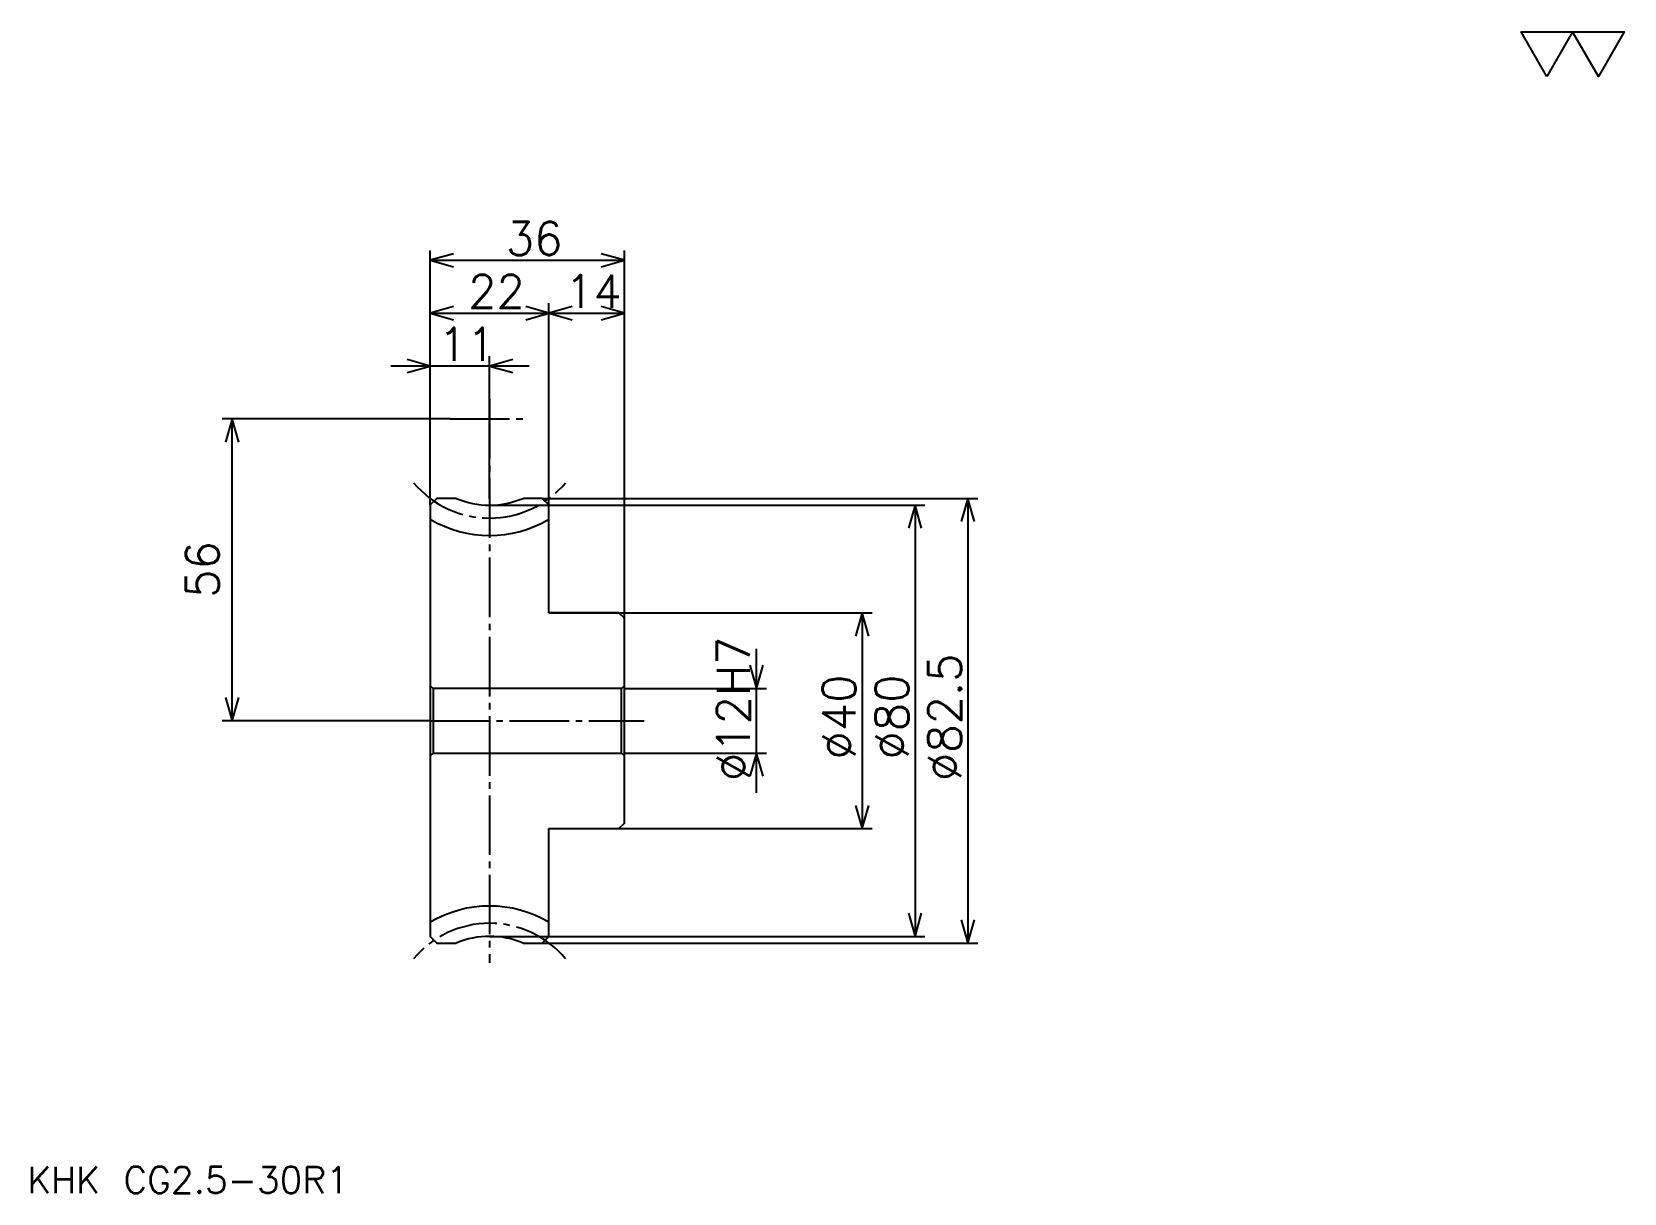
# Model space of a CAD drawing. Extents: x 13 to 309, y 13 to 229.
import ezdxf

# ---------------------------------------------------------------- set-up
doc = ezdxf.new("R2010")
doc.units = 0
doc.linetypes.add('DASHDOT', pattern=[14.709676, 11.032258, -1.225806, 1.225806, -1.225806])
doc.layers.get('0').update_dxf_attribs({"linetype": 'CONTINUOUS'})
doc.layers.add('DASHDOT', color=6, linetype='DASHDOT')
doc.styles.add('KANJI', font='TXT', dxfattribs={"bigfont": 'BIGFONT'})

msp = doc.modelspace()

# ---------------------------------------------------------------- linework, layer by layer
at = {"color": 5}
for p, q in [((87.032257, 142.379028), (87.032257, 188.387085)), ((87.032257, 186.548386), (123.032257, 186.548386)), ((123.032257, 142.379028), (123.032257, 188.387085)), ((109.032257, 142.379028), (109.032257, 178.580627)), ((87.032257, 176.741928), (109.032257, 176.741928)), ((109.032257, 176.741928), (123.032257, 176.741928)), ((98.032257, 142.379028), (98.032257, 168.774185)), ((105.3871, 166.935486), (79.677422, 166.935486)), ((90.709679, 157.129028), (48.419357, 157.129028)), ((50.258064, 101.129028), (50.258064, 157.129028)), ((87.032257, 141.153229), (87.032257, 142.379028)), ((107.80645, 142.379028), (123.032257, 142.379028)), ((109.032257, 141.153229), (109.032257, 142.379028)), ((123.032257, 142.379028), (188.6129, 142.379028)), ((123.032257, 120.129028), (123.032257, 142.379028)), ((186.7742, 142.379028), (186.7742, 59.879028)), ((98.032257, 141.129028), (123.032257, 141.129028)), ((123.032257, 141.129028), (178.806458, 141.129028)), ((176.967743, 141.129028), (176.967743, 61.129028)), ((109.032257, 121.129028), (123.032257, 121.129028)), ((123.032257, 121.129028), (169, 121.129028)), ((167.161285, 121.129028), (167.161285, 81.129028)), ((147.548386, 87.774193), (147.548386, 114.483864)), ((123.032257, 107.129028), (149.3871, 107.129028)), ((87.032257, 101.129028), (48.419353, 101.129028)), ((123.032257, 95.129028), (149.3871, 95.129028)), ((109.032257, 81.129028), (123.032257, 81.129028)), ((123.032257, 81.129028), (169, 81.129028)), ((98.032257, 61.129028), (123.032257, 61.129028)), ((107.80645, 59.879028), (123.032257, 59.879028)), ((123.032257, 61.129028), (178.806458, 61.129028)), ((123.032257, 59.879028), (188.6129, 59.879028))]:
    msp.add_line(p, q, dxfattribs=at)
at = {"color": 4}
for p, q in [((123.032257, 107.629028), (122.532257, 107.129028)), ((87.032257, 94.629028), (87.532257, 95.129028)), ((123.032257, 94.629028), (122.532257, 95.129028))]:
    msp.add_line(p, q, dxfattribs=at)
at = {"color": 7}
msp.add_lwpolyline([(294.193542, 220.645157), (289.412903, 228.93161), (308.535492, 228.93161), (303.754822, 220.645157), (298.974182, 228.93161), (294.193542, 220.645157)], dxfattribs=at)
at = {"color": 5}
for points in [[(91.322578, 187.7742), (87.032257, 186.548386), (91.322578, 185.322571)], [(118.741936, 185.322571), (123.032257, 186.548386), (118.741936, 187.7742)], [(91.322578, 177.967743), (87.032257, 176.741928), (91.322578, 175.516113)], [(104.741936, 175.516113), (109.032257, 176.741928), (104.741936, 177.967743)], [(113.322578, 177.967743), (109.032257, 176.741928), (113.322578, 175.516113)], [(118.741936, 175.516113), (123.032257, 176.741928), (118.741936, 177.967743)], [(82.741936, 165.709671), (87.032257, 166.935486), (82.741936, 168.161285)], [(102.322578, 168.161285), (98.032257, 166.935486), (102.322578, 165.709671)], [(51.483871, 152.838715), (50.258064, 157.129028), (49.032257, 152.838715)], [(188, 138.088715), (186.7742, 142.379028), (185.548386, 138.088715)], [(178.193542, 136.838715), (176.967743, 141.129028), (175.741943, 136.838715)], [(168.387085, 116.838707), (167.161285, 121.129028), (165.935486, 116.838707)], [(146.322571, 111.41935), (147.548386, 107.129028), (148.7742, 111.41935)], [(49.032257, 105.41935), (50.258064, 101.129028), (51.483871, 105.41935)], [(148.7742, 90.838707), (147.548386, 95.129028), (146.322571, 90.838707)], [(165.935486, 85.41935), (167.161285, 81.129028), (168.387085, 85.41935)], [(175.741943, 65.41935), (176.967743, 61.129028), (178.193542, 65.41935)], [(185.548386, 64.16935), (186.7742, 59.879028), (188, 64.16935)]]:
    msp.add_lwpolyline(points, dxfattribs=at)
at = {"color": 4}
for points in [[(91.832458, 142.379028), (88.258064, 142.379028), (87.032257, 141.153229), (87.032257, 94.629028)], [(109.032257, 121.129028), (109.032257, 141.153229), (107.80645, 142.379028), (104.232056, 142.379028)], [(109.032257, 81.129028), (122.032257, 81.129028), (123.032257, 82.129028), (123.032257, 120.129028), (122.032257, 121.129028), (109.032257, 121.129028)], [(87.032257, 107.629028), (87.532257, 107.129028), (87.532257, 95.129028), (122.532257, 95.129028), (122.532257, 107.129028), (87.532257, 107.129028)], [(87.032257, 94.629028), (87.032257, 61.104836), (88.258064, 59.879028), (91.832458, 59.879028)], [(104.232056, 59.879028), (107.80645, 59.879028), (109.032257, 61.104836), (109.032257, 81.129028)]]:
    msp.add_lwpolyline(points, dxfattribs=at)
for centre, radius, start, end in [((98.032257, 157.129028), 16, 247.20175188, 292.79824812), ((98.032257, 157.129028), 21.625, 239.42468485, 300.57531515), ((98.032257, 45.129028), 21.625, 59.42468485, 120.57531515), ((98.032257, 45.129028), 16, 67.20175188, 112.79824812)]:
    msp.add_arc(centre, radius, start, end, dxfattribs=at)
at = {"layer": 'DASHDOT', "color": 7}
for p, q in [((98.032257, 160.806442), (98.032257, 56.201611)), ((90.709679, 157.129028), (105.354836, 157.129028)), ((87.032257, 101.129028), (126.709671, 101.129028))]:
    msp.add_line(p, q, dxfattribs=at)
for centre, start, end in [((98.032257, 157.129028), 219.99999848, 320.00000152), ((98.032257, 45.129028), 39.99999848, 140.00000152)]:
    msp.add_arc(centre, 18.415, start, end, dxfattribs=at)

# ---------------------------------------------------------------- texts
at = {"color": 7, "style": 'KANJI'}
for s, height, p in [('36', 6.129032, (101.048386, 187.529022)), ('22', 6.129032, (94.048386, 177.722565)), ('14', 6.129032, (112.048386, 177.722565)), ('11', 6.129032, (88.548386, 167.916122)), ('KHK CG2.5-30R1', 4.903226, (12.258064, 13.483871))]:
    msp.add_text(s, height=height, dxfattribs=at).set_placement(p)
for s, p in [('56', (47.80645, 123.91935)), ('%%c12H7', (146.322571, 89.943542)), ('%%c82.5', (185.548386, 89.943542)), ('%%c40', (165.935486, 93.927414)), ('%%c80', (175.741943, 93.927414))]:
    msp.add_text(s, height=6.129032, rotation=90, dxfattribs=at).set_placement(p)

doc.saveas('drawing.dxf')
